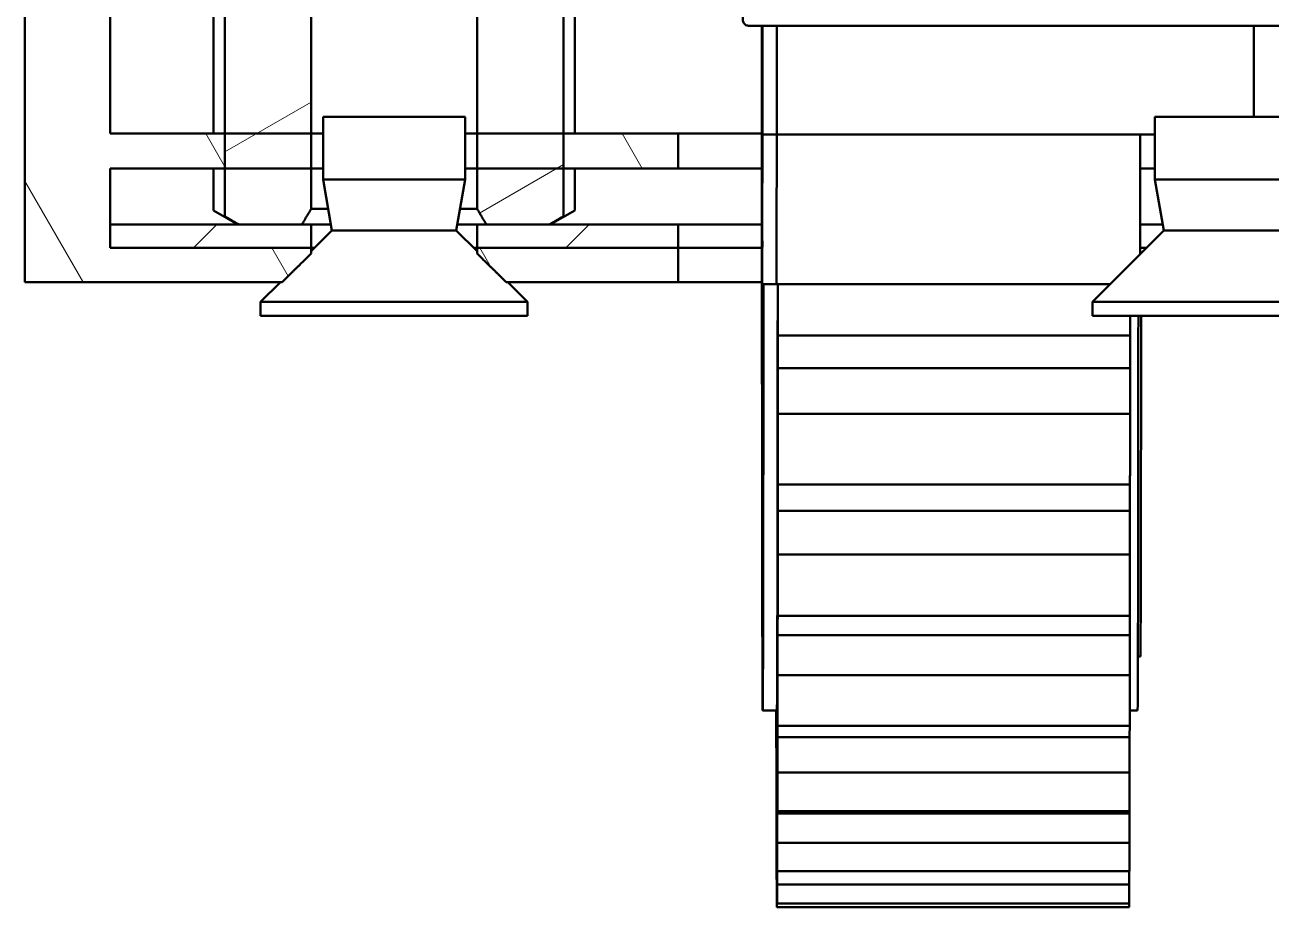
# Model space of a CAD drawing. Header units: millimetres. Extents: x 0 to 586, y -128 to 462.
# Drawn here: x 62.21 to 84.15, y 188.77 to 204.29 of the extents above; entities that cross this region are included whole.
import ezdxf

# ---------------------------------------------------------------- set-up
doc = ezdxf.new("R2010")
doc.units = ezdxf.units.MM
doc.linetypes.add('Сплошная', pattern=[0])
doc.layers.add('Viewport2ForCustomObjects_0', color=7, linetype='Continuous')
doc.layers.add('Видимый контур (ГОСТ)', color=7, linetype='Сплошная', lineweight=50)
doc.layers.add('Штриховка (ГОСТ)', color=7, linetype='Сплошная', lineweight=18)

# ---------------------------------------------------------------- blocks, each defined once
blk = doc.blocks.new('CustomObjectsInViewport2_0')
at = {"layer": 'Видимый контур (ГОСТ)', "ltscale": 1.31579}
for p, q in [((-10115.982, -10059.347), (-10115.982, -10034.638)), ((-10110.018, -10034.638), (-10110.018, -10059.347)), ((-10116.18, -10057.893), (-10116.18, -10034.741)), ((-10109.82, -10057.893), (-10109.82, -10034.741)), ((-10114.46, -10049.493), (-10114.46, -10059.215)), ((-10111.54, -10059.215), (-10111.54, -10049.493)), ((-10119.5, -10060.504), (-10119.5, -10052.893)), ((-10119.499, -10060.504), (-10119.499, -10052.893)), ((-10117.999, -10052.893), (-10117.999, -10057.893)), ((-10096.861, -10055.993), (-10106.761, -10055.993)), ((-10106.512, -10057.905), (-10106.512, -10055.993)), ((-10106.262, -10057.905), (-10106.262, -10055.993)), ((-10106.262, -10057.905), (-10106.262, -10055.993)), ((-10097.862, -10055.993), (-10097.862, -10057.598)), ((-10106.516, -10056.204), (-10106.52, -10057.27)), ((-10111.75, -10057.598), (-10114.25, -10057.598)), ((-10114.25, -10058.698), (-10114.25, -10057.598)), ((-10111.75, -10058.698), (-10111.75, -10057.598)), ((-10106.518, -10059.782), (-10106.515, -10057.753)), ((-10097.105, -10057.598), (-10099.605, -10057.598)), ((-10099.605, -10058.698), (-10099.605, -10057.598)), ((-10117.999, -10057.893), (-10114.46, -10057.893)), ((-10114.46, -10057.893), (-10114.46, -10058.504)), ((-10114.46, -10057.893), (-10114.25, -10057.893)), ((-10111.75, -10057.893), (-10111.54, -10057.893)), ((-10111.54, -10058.504), (-10111.54, -10057.893)), ((-10111.54, -10057.893), (-10108, -10057.893)), ((-10108, -10057.893), (-10108, -10058.504)), ((-10108, -10057.893), (-10106.525, -10057.893)), ((-10106.512, -10057.905), (-10106.262, -10057.905)), ((-10106.268, -10059.782), (-10106.265, -10057.905)), ((-10106.268, -10059.782), (-10106.265, -10057.905)), ((-10106.262, -10057.905), (-10099.605, -10057.905)), ((-10099.868, -10059.782), (-10099.865, -10057.905)), ((-10117.999, -10058.504), (-10117.999, -10059.904)), ((-10114.46, -10058.504), (-10117.999, -10058.504)), ((-10116.18, -10059.244), (-10116.18, -10058.504)), ((-10114.25, -10058.504), (-10114.46, -10058.504)), ((-10111.54, -10058.504), (-10111.75, -10058.504)), ((-10108, -10058.504), (-10111.54, -10058.504)), ((-10109.82, -10059.244), (-10109.82, -10058.504)), ((-10106.525, -10058.504), (-10108, -10058.504)), ((-10099.605, -10058.504), (-10099.866, -10058.504)), ((-10111.75, -10058.698), (-10114.25, -10058.698)), ((-10114.094, -10059.598), (-10114.25, -10058.698)), ((-10111.906, -10059.598), (-10111.75, -10058.698)), ((-10097.105, -10058.698), (-10099.605, -10058.698)), ((-10099.449, -10059.598), (-10099.605, -10058.698)), ((-10115.75, -10059.493), (-10116.18, -10059.244)), ((-10114.16, -10059.215), (-10114.46, -10059.215)), ((-10111.54, -10059.215), (-10111.84, -10059.215)), ((-10110.25, -10059.493), (-10109.82, -10059.244)), ((-10117.999, -10059.493), (-10114.46, -10059.493)), ((-10117.999, -10059.904), (-10117.999, -10059.493)), ((-10114.624, -10059.493), (-10115.729, -10059.493)), ((-10114.46, -10059.493), (-10114.46, -10059.904)), ((-10114.112, -10059.493), (-10114.46, -10059.493)), ((-10111.54, -10059.493), (-10111.888, -10059.493)), ((-10111.54, -10059.904), (-10111.54, -10059.493)), ((-10111.54, -10059.493), (-10108, -10059.493)), ((-10110.271, -10059.493), (-10111.376, -10059.493)), ((-10108, -10059.493), (-10108, -10059.904)), ((-10108, -10059.493), (-10106.525, -10059.493)), ((-10099.868, -10059.493), (-10099.468, -10059.493)), ((-10114.094, -10059.598), (-10114.46, -10059.964)), ((-10111.906, -10059.598), (-10114.094, -10059.598)), ((-10111.906, -10059.598), (-10111.54, -10059.964)), ((-10099.449, -10059.598), (-10100.705, -10060.854)), ((-10097.261, -10059.598), (-10099.449, -10059.598)), ((-10114.46, -10059.904), (-10117.999, -10059.904)), ((-10117.999, -10059.904), (-10114.46, -10059.904)), ((-10114.4, -10059.904), (-10114.46, -10059.904)), ((-10114.46, -10059.904), (-10114.46, -10060.004)), ((-10114.46, -10059.904), (-10114.4, -10059.904)), ((-10111.54, -10059.904), (-10111.6, -10059.904)), ((-10111.6, -10059.904), (-10111.54, -10059.904)), ((-10108, -10059.904), (-10111.54, -10059.904)), ((-10111.54, -10060.004), (-10111.54, -10059.904)), ((-10111.54, -10059.904), (-10108, -10059.904)), ((-10108, -10059.904), (-10106.525, -10059.904)), ((-10108, -10059.904), (-10108, -10060.504)), ((-10108, -10059.904), (-10106.525, -10059.904)), ((-10099.868, -10059.904), (-10099.755, -10059.904)), ((-10099.868, -10059.904), (-10099.755, -10059.904)), ((-10119.499, -10060.504), (-10119.5, -10060.504)), ((-10114.97, -10060.504), (-10119.499, -10060.504)), ((-10115, -10060.504), (-10115.35, -10060.854)), ((-10108, -10060.504), (-10111.03, -10060.504)), ((-10111, -10060.504), (-10110.65, -10060.854)), ((-10106.524, -10060.504), (-10108, -10060.504)), ((-10106.497, -10060.544), (-10106.503, -10060.544)), ((-10106.247, -10060.544), (-10106.497, -10060.544)), ((-10106.243, -10060.544), (-10106.247, -10060.544)), ((-10106.247, -10060.544), (-10106.247, -10060.544)), ((-10110.65, -10060.854), (-10115.35, -10060.854)), ((-10115.35, -10061.098), (-10115.35, -10060.854)), ((-10110.65, -10061.098), (-10110.65, -10060.854)), ((-10096.005, -10060.854), (-10100.705, -10060.854)), ((-10100.705, -10061.098), (-10100.705, -10060.854)), ((-10110.65, -10061.098), (-10115.35, -10061.098)), ((-10096.005, -10061.098), (-10100.705, -10061.098)), ((-10106.244, -10061.443), (-10100.044, -10061.443)), ((-10106.244, -10062.021), (-10100.044, -10062.021)), ((-10106.244, -10062.824), (-10100.044, -10062.824)), ((-10106.245, -10064.065), (-10100.045, -10064.065)), ((-10106.246, -10064.532), (-10100.046, -10064.532)), ((-10106.246, -10065.298), (-10100.046, -10065.298)), ((-10106.247, -10066.38), (-10100.047, -10066.38)), ((-10106.248, -10066.72), (-10100.048, -10066.72)), ((-10099.905, -10067.093), (-10099.861, -10067.093)), ((-10106.249, -10067.425), (-10100.049, -10067.425)), ((-10106.511, -10068.043), (-10106.261, -10068.043)), ((-10106.258, -10068.043), (-10106.261, -10068.043)), ((-10100.049, -10068.043), (-10099.911, -10068.043)), ((-10106.251, -10068.515), (-10100.051, -10068.515)), ((-10106.25, -10068.313), (-10100.05, -10068.313)), ((-10106.271, -10068.711), (-10106.27, -10068.711)), ((-10106.251, -10069.136), (-10100.051, -10069.136)), ((-10106.253, -10069.816), (-10100.053, -10069.816)), ((-10106.254, -10069.86), (-10100.054, -10069.86)), ((-10106.268, -10070.086), (-10106.267, -10070.086)), ((-10106.268, -10070.111), (-10106.267, -10070.111)), ((-10106.255, -10070.377), (-10100.055, -10070.377)), ((-10106.257, -10070.71), (-10106.256, -10070.71)), ((-10106.256, -10070.873), (-10100.056, -10070.873)), ((-10106.265, -10070.959), (-10106.263, -10070.959)), ((-10106.265, -10071.055), (-10106.263, -10071.055)), ((-10106.26, -10071.04), (-10106.26, -10071.04)), ((-10106.258, -10071.107), (-10100.058, -10071.107)), ((-10106.261, -10071.303), (-10106.259, -10071.303)), ((-10106.262, -10071.505), (-10100.062, -10071.505)), ((-10106.259, -10071.444), (-10100.059, -10071.444))]:
    blk.add_line(p, q, dxfattribs=at)
for centre, major_axis, start_param, end_param in [((-10106.511, -10054.493), (0, -13.55), 4.823317, 7.390987), ((-10106.52, -10055.384), (0, -2), 5.021291, 6.623806), ((-10106.517, -10054.319), (0, -2), 0.34062, 0.579488), ((-10106.514, -10059.295), (0, 2), 5.774244, 6.972871), ((-10106.511, -10054.493), (0, -3.5), 5.774244, 6.058779), ((-10106.516, -10061.325), (0, -2), 3.831279, 5.638181), ((-10106.266, -10061.325), (0, -2), 3.831279, 4.311514), ((-10106.505, -10061.411), (0, 2), 3.769706, 5.16037), ((-10106.261, -10054.493), (0, -13.55), 0, 1.107801), ((-10106.511, -10054.493), (0, -10.55), 5.638181, 6.911299)]:
    blk.add_ellipse(centre, major_axis=major_axis, ratio=0.001122, start_param=start_param, end_param=end_param, dxfattribs=at)
at = {"layer": 'Видимый контур (ГОСТ)', "ltscale": 1.31579, "extrusion": (0, 0, -1)}
for centre, major_axis, start_param, end_param in [((-10106.266, -10061.325), (0, 2), 5.113264, 5.593499), ((-10099.866, -10061.325), (0, 2), 5.425218, 5.593499), ((-10106.261, -10054.493), (0, -13.85), 5.1646, 6.491701), ((-10106.261, -10054.493), (0, -13.55), 5.175384, 6.283185), ((-10099.911, -10054.493), (0, -13.55), 5.221601, 6.283185), ((-10099.861, -10054.493), (0, -12.6), 5.264217, 6.283185)]:
    blk.add_ellipse(centre, major_axis=major_axis, ratio=0.001122, start_param=start_param, end_param=end_param, dxfattribs=at)
at = {"layer": 'Видимый контур (ГОСТ)', "ltscale": 1.31579}
for points, knots in [([(-10106.761, -10055.993), (-10106.772, -10055.993), (-10106.783, -10055.991), (-10106.803, -10055.984), (-10106.812, -10055.979), (-10106.829, -10055.966), (-10106.837, -10055.958), (-10106.849, -10055.941), (-10106.854, -10055.931), (-10106.858, -10055.917), (-10106.859, -10055.912), (-10106.86, -10055.907), (-10106.86, -10055.905), (-10106.86, -10055.903), (-10106.86, -10055.902), (-10106.86, -10055.9), (-10106.861, -10055.899), (-10106.861, -10055.898), (-10106.861, -10055.897), (-10106.861, -10055.895), (-10106.861, -10055.894), (-10106.861, -10055.891), (-10106.861, -10055.888), (-10106.861, -10055.873), (-10106.861, -10055.853), (-10106.861, -10055.777), (-10106.862, -10055.704), (-10106.862, -10055.521), (-10106.862, -10055.411), (-10106.862, -10055.166), (-10106.862, -10055.028), (-10106.862, -10054.743), (-10106.862, -10054.591), (-10106.862, -10054.294), (-10106.862, -10054.144), (-10106.862, -10053.866), (-10106.862, -10053.733), (-10106.862, -10053.573), (-10106.862, -10053.532), (-10106.862, -10053.493)], [0, 0, 0, 0, 0.0032493, 0.0032493, 0.0064342, 0.0064342, 0.009621, 0.009621, 0.0128011, 0.0128011, 0.0141534, 0.0141534, 0.0146983, 0.0146983, 0.0153004, 0.0153004, 0.0159791, 0.0159791, 0.0171905, 0.0171905, 0.020272, 0.020272, 0.0295094, 0.0295094, 0.0573464, 0.0573464, 0.103758, 0.103758, 0.1483999, 0.1483999, 0.1930291, 0.1930291, 0.2376479, 0.2376479, 0.2822643, 0.2822643, 0.3268811, 0.3268811, 0.3436554, 0.3436554, 0.3436554, 0.3436554]), ([(-10100.396, -10060.544), (-10101.311, -10060.544), (-10102.227, -10060.544), (-10104.176, -10060.544), (-10105.21, -10060.544), (-10106.243, -10060.544)], [-0.5847207, -0.5847207, -0.5847207, -0.5847207, -0.31, -0.31, 0, 0, 0, 0])]:
    blk.add_open_spline(points, degree=3, knots=knots, dxfattribs=at)
for points, weights in [([(-10114.46, -10059.215), (-10114.538, -10059.347), (-10114.624, -10059.493)], [1, 1.00134790298, 1]), ([(-10111.376, -10059.493), (-10111.462, -10059.347), (-10111.54, -10059.215)], [1, 1.00134790298, 1]), ([(-10115.729, -10059.493), (-10115.85, -10059.423), (-10115.982, -10059.347)], [1.00019471123, 1.00181262672, 1.00148069184]), ([(-10110.018, -10059.347), (-10110.15, -10059.423), (-10110.271, -10059.493)], [1.00148069184, 1.00181262673, 1.00019471123]), ([(-10114.46, -10060.004), (-10114.679, -10060.217), (-10114.97, -10060.504)], [1, 1.01079158682, 1]), ([(-10111.03, -10060.504), (-10111.321, -10060.217), (-10111.54, -10060.004)], [1, 1.01079158682, 1])]:
    blk.add_rational_spline(points, weights, degree=2, dxfattribs=at)
for points, degree in [([(-10106.244, -10061.443), (-10106.243, -10061.089), (-10106.243, -10060.544)], 2), ([(-10100.044, -10061.443), (-10100.043, -10061.288), (-10100.043, -10061.098)], 2), ([(-10106.244, -10062.021), (-10106.244, -10061.786), (-10106.244, -10061.593), (-10106.244, -10061.443)], 3), ([(-10100.044, -10062.021), (-10100.044, -10061.786), (-10100.044, -10061.593), (-10100.044, -10061.443)], 3), ([(-10106.244, -10062.824), (-10106.244, -10062.514), (-10106.244, -10062.246), (-10106.244, -10062.021)], 3), ([(-10100.044, -10062.824), (-10100.044, -10062.514), (-10100.044, -10062.246), (-10100.044, -10062.021)], 3), ([(-10106.245, -10064.065), (-10106.244, -10063.711), (-10106.244, -10062.824)], 2), ([(-10100.045, -10064.065), (-10100.044, -10063.711), (-10100.044, -10062.824)], 2), ([(-10106.246, -10064.532), (-10106.246, -10064.32), (-10106.246, -10064.164), (-10106.245, -10064.065)], 3), ([(-10100.046, -10064.532), (-10100.046, -10064.32), (-10100.046, -10064.164), (-10100.045, -10064.065)], 3), ([(-10106.246, -10065.298), (-10106.246, -10064.986), (-10106.246, -10064.73), (-10106.246, -10064.532)], 3), ([(-10100.046, -10065.298), (-10100.046, -10064.986), (-10100.046, -10064.73), (-10100.046, -10064.532)], 3), ([(-10106.247, -10066.38), (-10106.246, -10066.177), (-10106.246, -10065.298)], 2), ([(-10100.047, -10066.38), (-10100.046, -10066.177), (-10100.046, -10065.298)], 2), ([(-10106.248, -10066.72), (-10106.248, -10066.538), (-10106.248, -10066.425), (-10106.247, -10066.38)], 3), ([(-10100.048, -10066.72), (-10100.048, -10066.538), (-10100.048, -10066.425), (-10100.047, -10066.38)], 3), ([(-10106.249, -10067.425), (-10106.249, -10067.121), (-10106.248, -10066.886), (-10106.248, -10066.72)], 3), ([(-10100.049, -10067.425), (-10100.049, -10067.121), (-10100.048, -10066.886), (-10100.048, -10066.72)], 3), ([(-10106.25, -10068.313), (-10106.249, -10068.267), (-10106.249, -10067.425)], 2), ([(-10100.05, -10068.313), (-10100.049, -10068.267), (-10100.049, -10067.425)], 2), ([(-10106.272, -10068.043), (-10106.272, -10068.704), (-10106.271, -10068.711)], 2), ([(-10106.251, -10068.515), (-10106.251, -10068.369), (-10106.25, -10068.301), (-10106.25, -10068.313)], 3), ([(-10106.251, -10069.136), (-10106.251, -10068.85), (-10106.251, -10068.643), (-10106.251, -10068.515)], 3), ([(-10100.051, -10068.515), (-10100.051, -10068.39), (-10100.05, -10068.322), (-10100.05, -10068.313)], 3), ([(-10100.051, -10069.136), (-10100.051, -10068.85), (-10100.051, -10068.643), (-10100.051, -10068.515)], 3), ([(-10106.271, -10068.711), (-10106.27, -10068.687), (-10106.27, -10068.743), (-10106.27, -10068.88)], 3), ([(-10106.27, -10068.88), (-10106.27, -10068.998), (-10106.269, -10069.197), (-10106.269, -10069.478)], 3), ([(-10106.253, -10069.801), (-10106.252, -10069.914), (-10106.251, -10069.136)], 2), ([(-10100.053, -10069.816), (-10100.052, -10069.816), (-10100.051, -10069.136)], 2), ([(-10106.269, -10069.478), (-10106.269, -10070.237), (-10106.268, -10070.086)], 2), ([(-10106.254, -10069.86), (-10106.254, -10069.754), (-10106.253, -10069.734), (-10106.253, -10069.801)], 3), ([(-10100.054, -10069.86), (-10100.054, -10069.843), (-10100.054, -10069.828), (-10100.054, -10069.816)], 3), ([(-10106.268, -10070.086), (-10106.267, -10070.006), (-10106.267, -10070.014), (-10106.267, -10070.109)], 3), ([(-10106.255, -10070.377), (-10106.254, -10070.118), (-10106.254, -10069.946), (-10106.254, -10069.86)], 3), ([(-10100.055, -10070.377), (-10100.054, -10070.118), (-10100.054, -10069.946), (-10100.054, -10069.86)], 3), ([(-10106.267, -10070.109), (-10106.267, -10070.185), (-10106.266, -10070.348), (-10106.266, -10070.599)], 3), ([(-10106.256, -10070.798), (-10106.255, -10071.066), (-10106.255, -10070.377)], 2), ([(-10100.056, -10070.873), (-10100.055, -10070.873), (-10100.055, -10070.377)], 2), ([(-10106.266, -10070.599), (-10106.265, -10071.264), (-10106.265, -10070.959)], 2), ([(-10106.258, -10071.107), (-10106.258, -10070.884), (-10106.257, -10070.751), (-10106.257, -10070.71)], 3), ([(-10106.257, -10070.71), (-10106.257, -10070.648), (-10106.256, -10070.677), (-10106.256, -10070.798)], 3), ([(-10106.265, -10070.959), (-10106.264, -10070.827), (-10106.264, -10070.786), (-10106.264, -10070.837)], 3), ([(-10106.264, -10070.837), (-10106.263, -10070.867), (-10106.263, -10070.989), (-10106.263, -10071.203)], 3), ([(-10100.058, -10071.107), (-10100.058, -10071.013), (-10100.058, -10070.935), (-10100.057, -10070.873)], 3), ([(-10106.261, -10071.303), (-10106.261, -10071.122), (-10106.261, -10071.035), (-10106.26, -10071.04)], 3), ([(-10106.26, -10071.04), (-10106.26, -10071.023), (-10106.26, -10071.1), (-10106.259, -10071.27)], 3), ([(-10106.259, -10071.27), (-10106.259, -10071.686), (-10106.258, -10071.107)], 2), ([(-10100.059, -10071.444), (-10100.058, -10071.444), (-10100.058, -10071.107)], 2), ([(-10106.263, -10071.203), (-10106.262, -10071.752), (-10106.261, -10071.303)], 2), ([(-10100.062, -10071.505), (-10100.062, -10071.505), (-10100.062, -10071.444)], 2)]:
    blk.add_open_spline(points, degree=degree, dxfattribs=at)
at = {"layer": 'Штриховка (ГОСТ)', "linetype": 'Сплошная', "ltscale": 0.473684}
for p, q in [((-10115.982, -10058.214), (-10114.46, -10057.336)), ((-10115.964, -10058.504), (-10116.317, -10057.893)), ((-10108.632, -10058.504), (-10108.984, -10057.893)), ((-10111.495, -10059.29), (-10110.018, -10058.437)), ((-10118.475, -10060.504), (-10119.499, -10058.731)), ((-10116.535, -10059.904), (-10116.124, -10059.493)), ((-10109.976, -10059.904), (-10109.564, -10059.493)), ((-10114.867, -10060.403), (-10115.156, -10059.904)), ((-10111.291, -10060.248), (-10111.489, -10059.904))]:
    blk.add_line(p, q, dxfattribs=at)

msp = doc.modelspace()

# ---------------------------------------------------------------- block references
at = {"layer": 'Viewport2ForCustomObjects_0'}
msp.add_blockref('CustomObjectsInViewport2_0', (10181.707, 10260.274), dxfattribs=at)

doc.saveas('drawing.dxf')
